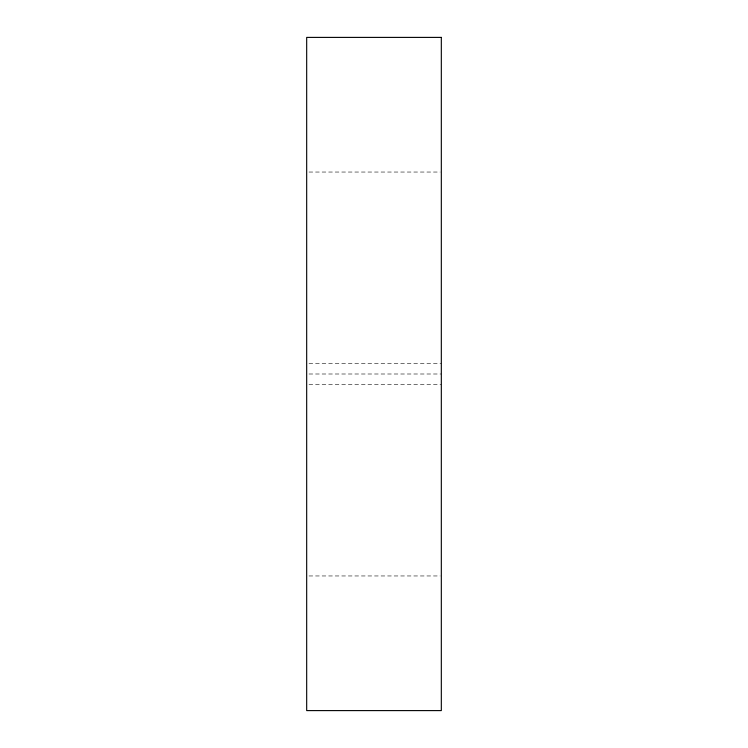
<?xml version="1.0" encoding="UTF-8"?>
<svg xmlns="http://www.w3.org/2000/svg" width="748" height="748" viewBox="0 0 748 748"><rect width="100%" height="100%" fill="white"/><g stroke="black" fill="none" stroke-linecap="round" stroke-linejoin="round"><path stroke-width="0.56" stroke-dasharray="3.74 2.81" d="M308.999 172.04L440.161 172.04M308.999 363.369L441.32 363.369M308.999 374L441.32 374M308.999 384.631L441.32 384.631M308.999 575.96L440.161 575.96"/><path stroke-width="1.12" d="M441.32 37.4L306.68 37.4L306.68 710.6L441.32 710.6L441.32 37.4"/></g></svg>
